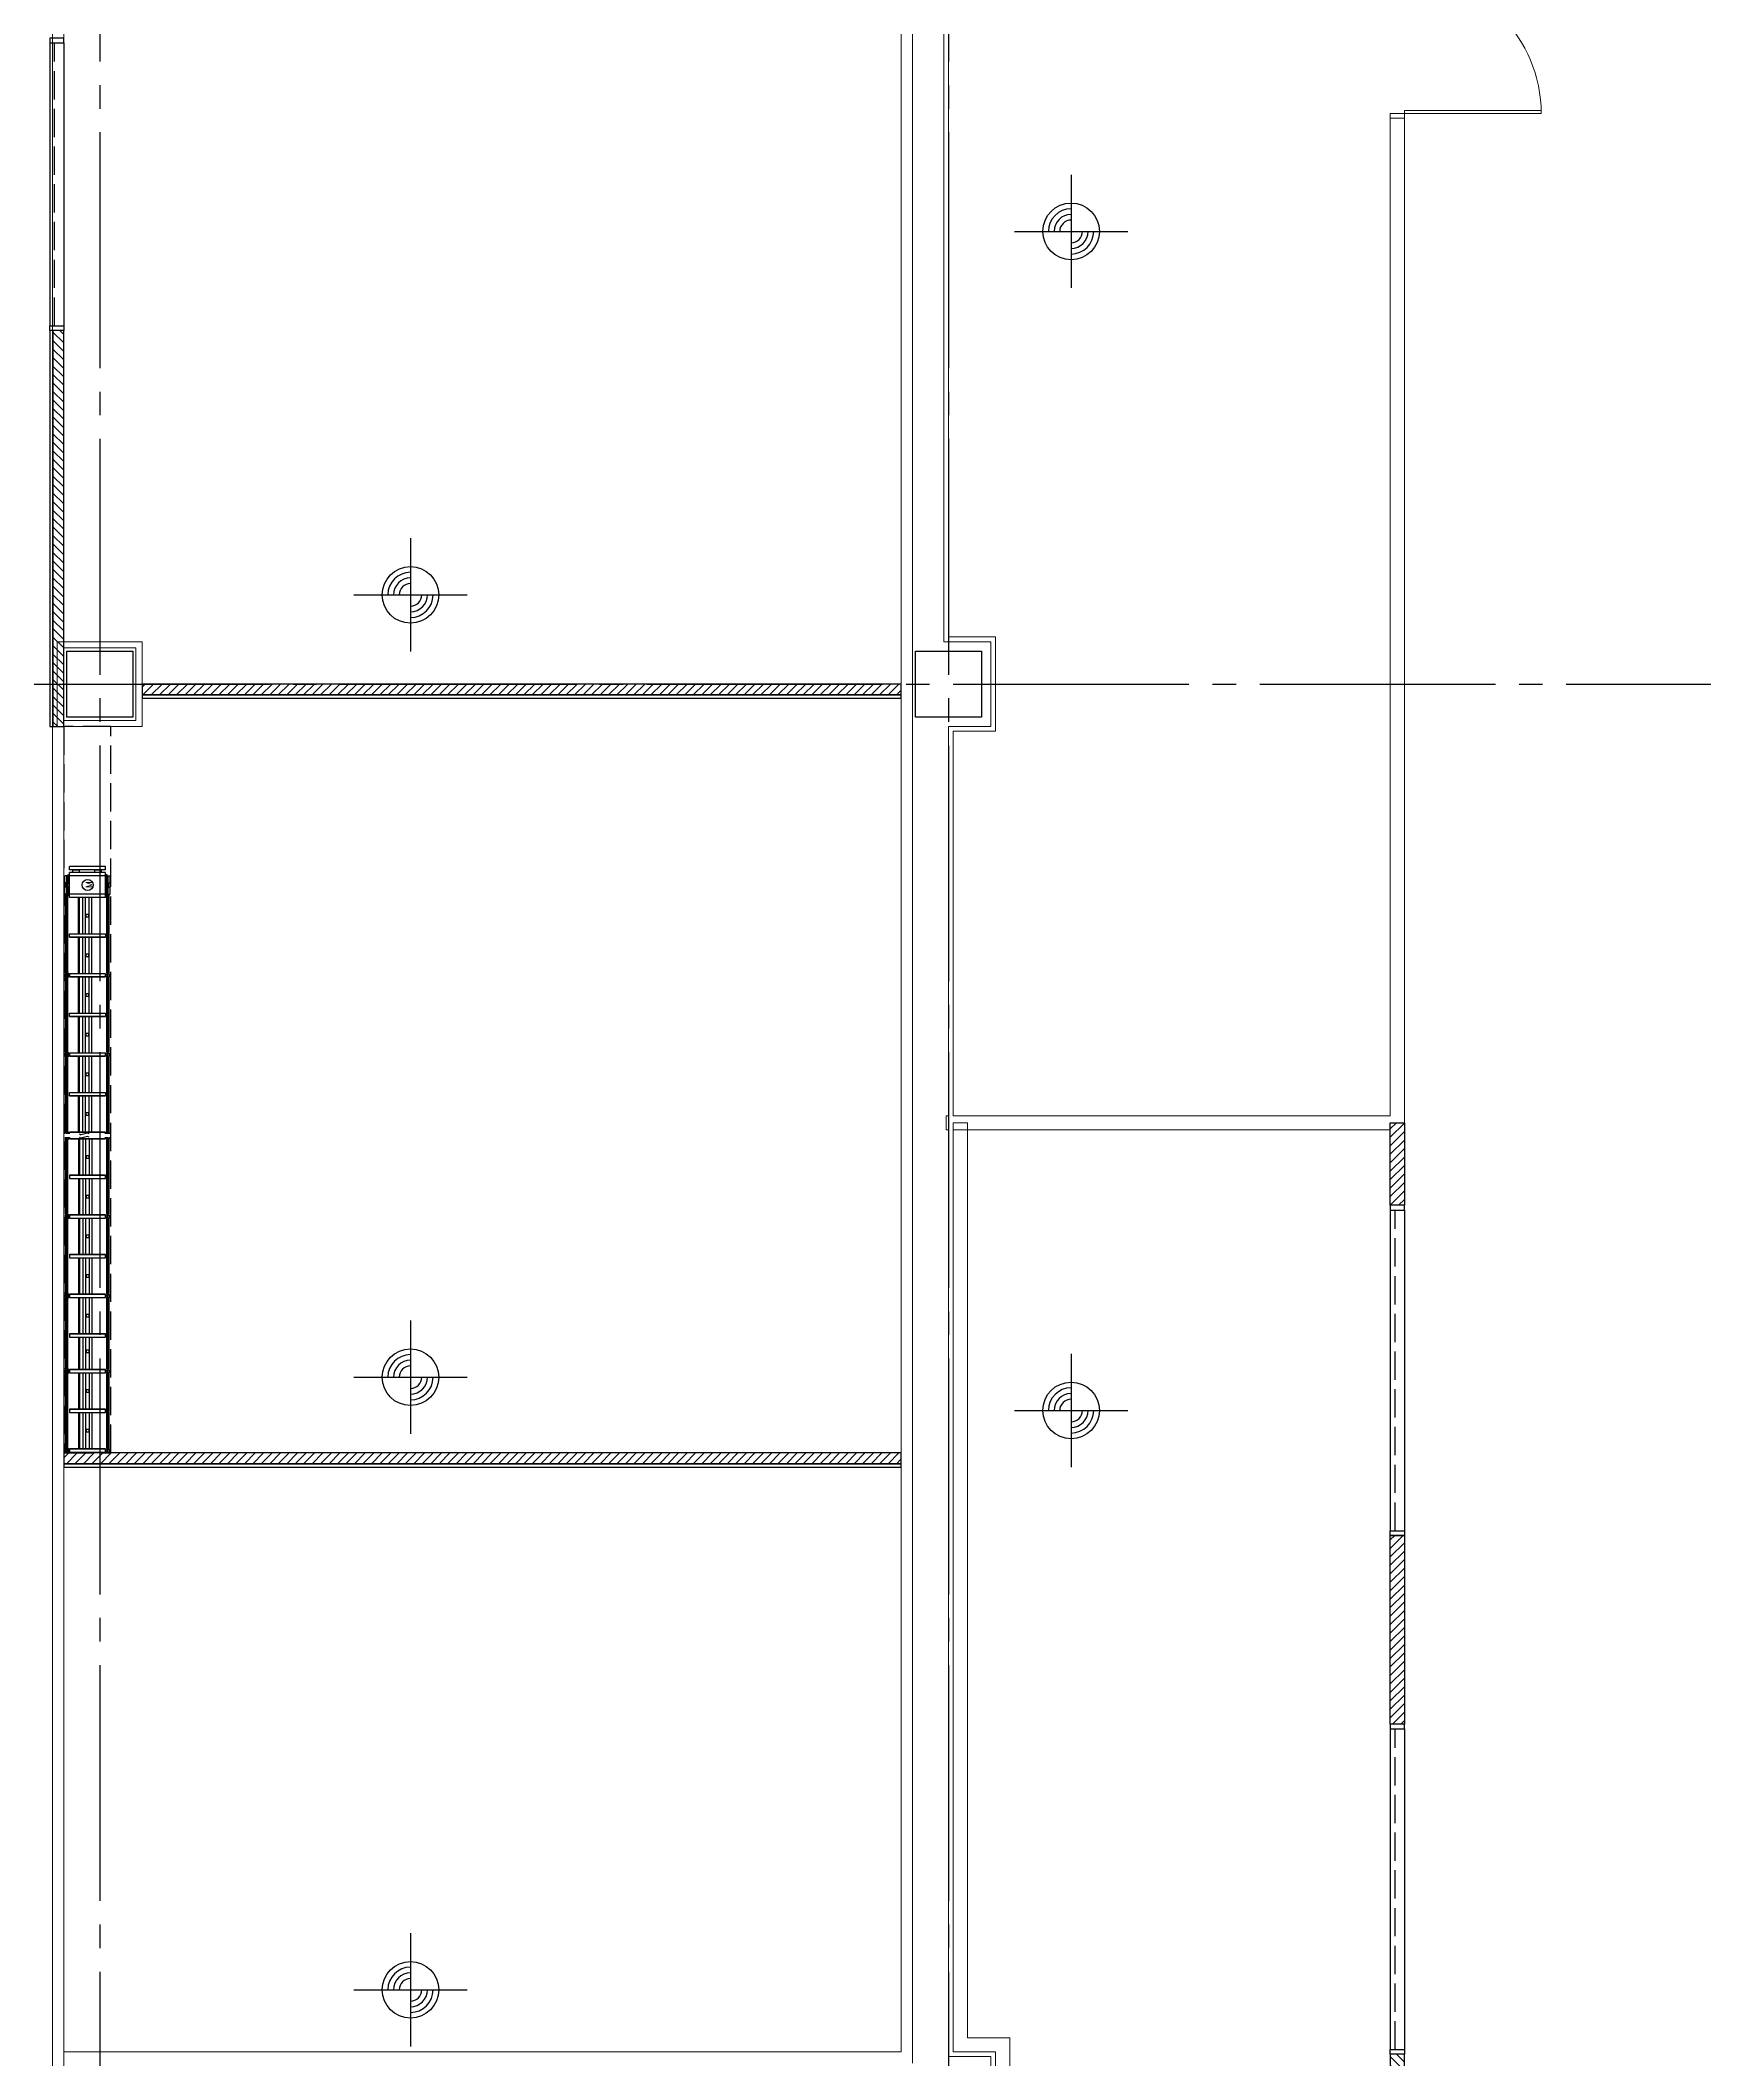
# Model space of a CAD drawing. Header units: millimetres. Extents: x -17313 to 27370, y -1010 to 13584.
# Drawn here: x -63 to 1702, y 3042 to 5182 of the extents above; entities that cross this region are included whole.
import ezdxf
from ezdxf.enums import TextEntityAlignment as Align

# ---------------------------------------------------------------- set-up
doc = ezdxf.new("R2010")
doc.units = ezdxf.units.MM
doc.header["$LTSCALE"] = 100
for name, pattern in [('X-S-FAB-L10$0$COL-CEN-LIN', [3.25, 2.5, -0.25, 0.25, -0.25]), ('X-S-FAB-L10$0$HIDDEN', [0.4, 0.3, -0.1]), ('X-S-FAB-L10$0$JJP_虛線(退縮線、投影線、地下室範圍、非屬本工程、圖面分區)', [0.45, 0.3, -0.15])]:
    doc.linetypes.add(name, pattern=pattern)
for name, color, linetype in [('0-XREF', 7, 'Continuous'), ('X-S-FAB-L10$0$0-DIM-INT', 8, 'Continuous'), ('X-S-FAB-L10$0$0-DIM-TXT', 8, 'Continuous'), ('X-S-FAB-L10$0$A-WALL-EX', 8, 'Continuous'), ('X-S-FAB-L10$0$A-WALL-IN', 8, 'Continuous'), ('X-S-FAB-L10$0$A-WALL-IN.200K', 8, 'Continuous'), ('X-S-FAB-L10$0$BLOCK', 8, 'Continuous'), ('X-S-FAB-L10$0$CCL', 8, 'X-S-FAB-L10$0$COL-CEN-LIN'), ('X-S-FAB-L10$0$COL-S', 8, 'Continuous'), ('X-S-FAB-L10$0$Door', 8, 'Continuous'), ('X-S-FAB-L10$0$WALL_188K_EX', 8, 'Continuous'), ('X-S-FAB-L10$0$WALL_188K_IN', 8, 'Continuous'), ('X-S-FAB-L10$0$WIN', 8, 'Continuous'), ('X-S-FAB-L10$0$WIN-S', 4, 'Continuous')]:
    doc.layers.add(name, color=color, linetype=linetype)
doc.styles.add('X-S-FAB-L10$0$CHINA', font='simplex.shx', dxfattribs={"width": 0.75, "bigfont": 'chineset.shx'})
doc.styles.add('X-S-FAB-L10$0$Standard', font='', dxfattribs={"width": 0.8})
doc.styles.add('X-S-FAB-L10$0$TG_NOTE_TEXT', font='simplex.shx', dxfattribs={"width": 0.75, "bigfont": 'chineset.shx'})
doc.styles.get('X-S-FAB-L10$0$Standard').set_extended_font_data('Microsoft JhengHei')

# ---------------------------------------------------------------- blocks, each defined once
blk = doc.blocks.new('X-S-FAB-L10$0$FAB2-L05')
at = {"layer": 'X-S-FAB-L10$0$CCL'}
for p, q in [((-26160, 11005), (-26160, 0)), ((-25260, 11005), (-25260, 0)), ((-26880, 5220), (1210, 5220))]:
    blk.add_line(p, q, dxfattribs=at)
at = {"layer": 'X-S-FAB-L10$0$COL-S'}
for points in [[(-26195, 5255), (-26125, 5255), (-26125, 5185), (-26195, 5185)], [(-25295, 5255), (-25225, 5255), (-25225, 5185), (-25295, 5185)]]:
    blk.add_lwpolyline(points, close=True, dxfattribs=at)
blk = doc.blocks.new('X-S-FAB-L10')
at = {"layer": 'X-S-FAB-L10$0$WALL_188K_EX'}
h = blk.add_hatch(dxfattribs=at)
h.set_pattern_fill('LINE', color=256, scale=2, angle=-45)
h.set_pattern_definition([(315, (-53, 4553.3835), (4.49013, 4.49013), [])])
h.paths.add_polyline_path([(-49.5, 4874.972), (-49.5, 4455), (-38, 4455), (-38, 4874.972)])
h = blk.add_hatch(dxfattribs=at)
h.set_pattern_fill('LINE', color=256, scale=2, angle=45)
h.set_pattern_definition([(45, (751.5665, 4485), (-4.49013, 4.49013), [])])
h.paths.add_polyline_path([(45, 4488.5), (849.95, 4488.5), (849.95, 4500), (45, 4500)])
h = blk.add_hatch(dxfattribs=at)
h.set_pattern_fill('LINE', color=256, scale=2, angle=45)
h.set_pattern_definition([(45, (751.5665, 3670), (-4.49013, 4.49013), [])])
h.paths.add_polyline_path([(-38, 3673.5), (849.95, 3673.5), (849.95, 3685), (-38, 3685)])
at = {"layer": 'X-S-FAB-L10$0$WALL_188K_IN'}
h = blk.add_hatch(dxfattribs=at)
h.set_pattern_fill('LINE', color=256, scale=2, angle=45)
h.set_pattern_definition([(45, (-10.8836, 0), (-4.490128, 4.490128), [])])
h.paths.add_polyline_path([(1383.5, 4035), (1383.5, 3947.5), (1368.5, 3947.5), (1368.5, 4035)])
h = blk.add_hatch(dxfattribs=at)
h.set_pattern_fill('LINE', color=256, scale=2, angle=45)
h.set_pattern_definition([(45, (101.6165, 0), (-4.490128, 4.490128), [])])
h.paths.add_polyline_path([(1383.5, 3597.5), (1383.5, 3397.5), (1368.5, 3397.5), (1368.5, 3597.5)])
h = blk.add_hatch(dxfattribs=at)
h.set_pattern_fill('LINE', color=256, scale=2, angle=135)
h.set_pattern_definition([(135, (1383.5, 2949.1165), (-4.49013, -4.49013), [])])
h.paths.add_polyline_path([(1383.5, 3000), (1383.5, 3047.5), (1368.5, 3047.5), (1368.5, 3000)])
for p, q in [((-32.015, 4302.999), (-32.015, 4306.549)), ((6.015, 4306.549), (-32.015, 4306.549)), ((6.015, 4302.999), (-32.015, 4302.999)), ((6.015, 4302.999), (6.015, 4306.549)), ((-37.061, 4289.459), (-37.061, 4296.747)), ((-33.93, 4296.747), (-37.061, 4296.747)), ((-33.93, 4289.459), (-37.061, 4289.459)), ((-37.061, 4277.312), (-37.061, 4284.6)), ((-33.93, 4284.6), (-37.061, 4284.6)), ((-36.173, 4284.6), (-36.173, 4289.459)), ((-34.958, 4023.157), (-34.958, 4296.747)), ((-33.93, 4288.431), (-33.93, 4297.775)), ((-33.93, 4297.775), (-32.856, 4297.775)), ((-33.93, 4288.431), (-32.856, 4288.431)), ((-33.93, 4285.628), (-32.856, 4285.628)), ((-33.93, 4276.284), (-33.93, 4285.628)), ((-33.744, 4285.628), (-33.744, 4288.431)), ((-32.856, 4288.431), (-32.856, 4297.775)), ((-32.015, 4294.271), (-32.856, 4294.271)), ((-32.015, 4291.935), (-32.856, 4291.935)), ((-32.856, 4276.284), (-32.856, 4285.628)), ((-32.015, 4282.124), (-32.856, 4282.124)), ((-32.015, 4296.841), (-32.015, 4300.392)), ((6.015, 4300.392), (-32.015, 4300.392)), ((-32.015, 4277.219), (-32.015, 4296.841)), ((6.015, 4296.841), (-32.015, 4296.841)), ((6.015, 4277.219), (6.015, 4300.392)), ((6.856, 4294.271), (6.015, 4294.271)), ((6.856, 4291.935), (6.015, 4291.935)), ((6.856, 4282.124), (6.015, 4282.124)), ((7.93, 4297.775), (6.856, 4297.775)), ((6.856, 4288.431), (6.856, 4297.775)), ((7.93, 4288.431), (6.856, 4288.431)), ((6.856, 4276.284), (6.856, 4285.628)), ((7.93, 4285.628), (6.856, 4285.628)), ((7.744, 4285.628), (7.744, 4288.431)), ((7.93, 4288.431), (7.93, 4297.775)), ((7.93, 4296.747), (11.061, 4296.747)), ((7.93, 4289.459), (11.061, 4289.459)), ((7.93, 4276.284), (7.93, 4285.628)), ((7.93, 4284.6), (11.061, 4284.6)), ((8.958, 4023.157), (8.958, 4296.747)), ((10.173, 4284.6), (10.173, 4289.459)), ((11.061, 4289.459), (11.061, 4296.747)), ((11.061, 4277.312), (11.061, 4284.6)), ((-33.93, 4277.312), (-37.061, 4277.312)), ((-36.173, 4193.777), (-36.173, 4277.312)), ((-33.93, 4276.284), (-32.856, 4276.284)), ((-33.744, 4193.777), (-33.744, 4276.284)), ((-32.015, 4279.788), (-32.856, 4279.788)), ((-32.015, 4273.668), (-32.015, 4277.219)), ((6.015, 4277.219), (-32.015, 4277.219)), ((6.015, 4273.668), (-32.015, 4273.668)), ((-22.391, 4235.171), (-22.391, 4273.668)), ((-21.456, 4235.171), (-21.456, 4273.668)), ((-17.765, 4235.171), (-17.765, 4273.668)), ((-14.962, 4235.171), (-14.962, 4273.668)), ((-11.038, 4235.171), (-11.038, 4273.668)), ((-8.235, 4235.171), (-8.235, 4273.668)), ((6.856, 4279.788), (6.015, 4279.788)), ((6.015, 4273.668), (6.015, 4277.219)), ((7.93, 4276.284), (6.856, 4276.284)), ((7.744, 4193.777), (7.744, 4276.284)), ((7.93, 4277.312), (11.061, 4277.312)), ((10.173, 4193.777), (10.173, 4277.312)), ((-14.402, 4253.018), (-14.402, 4255.821)), ((-11.598, 4255.821), (-14.402, 4255.821)), ((-11.598, 4253.018), (-14.402, 4253.018)), ((-11.598, 4253.018), (-11.598, 4255.821)), ((-32.015, 4231.62), (-32.015, 4235.171)), ((-32.015, 4235.171), (6.015, 4235.171)), ((-32.015, 4231.62), (6.015, 4231.62)), ((6.015, 4231.62), (-32.015, 4231.62)), ((-22.391, 4193.123), (-22.391, 4231.62)), ((-21.456, 4193.123), (-21.456, 4231.62)), ((-17.765, 4193.123), (-17.765, 4231.62)), ((-14.962, 4193.123), (-14.962, 4231.62)), ((-11.038, 4193.123), (-11.038, 4231.62)), ((-8.235, 4193.123), (-8.235, 4231.62)), ((6.015, 4235.171), (6.015, 4231.62)), ((-11.598, 4213.773), (-14.402, 4213.773)), ((-14.402, 4210.97), (-14.402, 4213.773)), ((-11.598, 4210.97), (-14.402, 4210.97)), ((-11.598, 4210.97), (-11.598, 4213.773)), ((-34.211, 4193.03), (-36.5, 4193.03)), ((-36.5, 4193.03), (-36.5, 4189.666)), ((-34.211, 4189.666), (-36.5, 4189.666)), ((-36.173, 4109.682), (-36.173, 4188.918)), ((-34.211, 4188.918), (-34.211, 4193.777)), ((-33.417, 4193.777), (-34.211, 4193.777)), ((-33.417, 4188.918), (-34.211, 4188.918)), ((-33.744, 4109.682), (-33.744, 4188.918)), ((-33.417, 4193.777), (-33.417, 4188.918)), ((-32.015, 4192.235), (-33.417, 4192.235)), ((-32.015, 4190.46), (-33.417, 4190.46)), ((-32.015, 4193.123), (6.015, 4193.123)), ((-32.015, 4193.123), (-32.015, 4189.572)), ((-32.015, 4189.572), (6.015, 4189.572)), ((6.015, 4189.572), (-32.015, 4189.572)), ((-22.391, 4151.075), (-22.391, 4189.572)), ((-21.456, 4151.075), (-21.456, 4189.572)), ((-17.765, 4151.075), (-17.765, 4189.572)), ((-14.962, 4151.075), (-14.962, 4189.572)), ((-11.038, 4151.075), (-11.038, 4189.572)), ((-8.235, 4151.075), (-8.235, 4189.572)), ((6.015, 4189.572), (6.015, 4193.123)), ((6.015, 4192.235), (7.417, 4192.235)), ((6.015, 4190.46), (7.417, 4190.46)), ((7.417, 4193.777), (8.211, 4193.777)), ((7.417, 4193.777), (7.417, 4188.918)), ((7.417, 4188.918), (8.211, 4188.918)), ((7.744, 4109.682), (7.744, 4188.918)), ((8.211, 4188.918), (8.211, 4193.777)), ((8.211, 4193.03), (10.5, 4193.03)), ((8.211, 4189.666), (10.5, 4189.666)), ((10.173, 4109.682), (10.173, 4188.918)), ((10.5, 4193.03), (10.5, 4189.666)), ((-11.598, 4171.726), (-14.402, 4171.726)), ((-14.402, 4168.922), (-14.402, 4171.726)), ((-11.598, 4168.922), (-14.402, 4168.922)), ((-11.598, 4168.922), (-11.598, 4171.726)), ((-32.015, 4151.075), (6.015, 4151.075)), ((-32.015, 4147.525), (-32.015, 4151.075)), ((-32.015, 4147.525), (6.015, 4147.525)), ((6.015, 4147.525), (-32.015, 4147.525)), ((-22.391, 4109.028), (-22.391, 4147.525)), ((-21.456, 4109.028), (-21.456, 4147.525)), ((-17.765, 4109.028), (-17.765, 4147.525)), ((-14.962, 4109.028), (-14.962, 4147.525)), ((-11.038, 4109.028), (-11.038, 4147.525)), ((-8.235, 4109.028), (-8.235, 4147.525)), ((6.015, 4151.075), (6.015, 4147.525)), ((-11.598, 4129.678), (-14.402, 4129.678)), ((-14.402, 4126.875), (-14.402, 4129.678)), ((-11.598, 4126.875), (-14.402, 4126.875)), ((-11.598, 4126.875), (-11.598, 4129.678)), ((-34.211, 4108.934), (-36.5, 4108.934)), ((-36.5, 4108.934), (-36.5, 4105.57)), ((-34.211, 4105.57), (-36.5, 4105.57)), ((-36.173, 4024.839), (-36.173, 4104.823)), ((-34.211, 4104.823), (-34.211, 4109.682)), ((-33.417, 4109.682), (-34.211, 4109.682)), ((-33.417, 4104.823), (-34.211, 4104.823)), ((-33.744, 4025.586), (-33.744, 4104.823)), ((-33.417, 4109.682), (-33.417, 4104.823)), ((-32.015, 4108.14), (-33.417, 4108.14)), ((-32.015, 4106.365), (-33.417, 4106.365)), ((-32.015, 4109.028), (6.015, 4109.028)), ((-32.015, 4109.028), (-32.015, 4105.477)), ((-32.015, 4105.477), (6.015, 4105.477)), ((6.015, 4105.477), (-32.015, 4105.477)), ((-22.391, 4066.98), (-22.391, 4105.477)), ((-21.456, 4066.98), (-21.456, 4105.477)), ((-17.765, 4066.98), (-17.765, 4105.477)), ((-14.962, 4066.98), (-14.962, 4105.477)), ((-11.038, 4066.98), (-11.038, 4105.477)), ((-8.235, 4066.98), (-8.235, 4105.477)), ((6.015, 4105.477), (6.015, 4109.028)), ((6.015, 4108.14), (7.417, 4108.14)), ((6.015, 4106.365), (7.417, 4106.365)), ((7.417, 4109.682), (8.211, 4109.682)), ((7.417, 4109.682), (7.417, 4104.823)), ((7.417, 4104.823), (8.211, 4104.823)), ((7.744, 4025.586), (7.744, 4104.823)), ((8.211, 4104.823), (8.211, 4109.682)), ((8.211, 4108.934), (10.5, 4108.934)), ((8.211, 4105.57), (10.5, 4105.57)), ((10.173, 4024.839), (10.173, 4104.823)), ((10.5, 4108.934), (10.5, 4105.57)), ((-11.598, 4087.63), (-14.402, 4087.63)), ((-14.402, 4084.827), (-14.402, 4087.63)), ((-11.598, 4084.827), (-14.402, 4084.827)), ((-11.598, 4084.827), (-11.598, 4087.63)), ((-32.015, 4066.98), (6.015, 4066.98)), ((-32.015, 4063.429), (-32.015, 4066.98)), ((-32.015, 4063.429), (6.015, 4063.429)), ((6.015, 4063.429), (-32.015, 4063.429)), ((-22.391, 4024.932), (-22.391, 4063.429)), ((-21.456, 4024.932), (-21.456, 4063.429)), ((-17.765, 4024.932), (-17.765, 4063.429)), ((-14.962, 4024.932), (-14.962, 4063.429)), ((-11.038, 4024.932), (-11.038, 4063.429)), ((-8.235, 4024.932), (-8.235, 4063.429)), ((6.015, 4066.98), (6.015, 4063.429)), ((-36.5, 4023.157), (-36.5, 4024.839)), ((-34.211, 4024.839), (-36.5, 4024.839)), ((-33.417, 4025.586), (-34.211, 4025.586)), ((-34.211, 4025.586), (-34.211, 4023.157)), ((-33.417, 4023.157), (-33.417, 4025.586)), ((-32.015, 4023.157), (-32.015, 4024.932)), ((6.015, 4024.932), (-32.015, 4024.932)), ((-32.015, 4024.932), (6.015, 4024.932)), ((-32.015, 4023.157), (-32.015, 4024.932)), ((-11.598, 4045.582), (-14.402, 4045.582)), ((-14.402, 4042.779), (-14.402, 4045.582)), ((-11.598, 4042.779), (-14.402, 4042.779)), ((-11.598, 4042.779), (-11.598, 4045.582)), ((6.015, 4023.157), (6.015, 4024.932)), ((6.015, 4024.932), (6.015, 4023.157)), ((7.417, 4023.157), (7.417, 4025.586)), ((7.417, 4025.586), (8.211, 4025.586)), ((8.211, 4025.586), (8.211, 4023.157)), ((8.211, 4024.839), (10.5, 4024.839)), ((10.5, 4023.157), (10.5, 4024.839)), ((-36.5, 4019.606), (-36.5, 4017.924)), ((-34.211, 4017.924), (-36.5, 4017.924)), ((-36.173, 3937.94), (-36.173, 4017.924)), ((-34.958, 3685.747), (-34.958, 4019.606)), ((-34.211, 4017.177), (-34.211, 4019.606)), ((-33.417, 4017.177), (-34.211, 4017.177)), ((-33.744, 3937.94), (-33.744, 4017.177)), ((-32.015, 4024.045), (-33.417, 4024.045)), ((-33.417, 4019.606), (-33.417, 4017.177)), ((-32.015, 4018.719), (-33.417, 4018.719)), ((-32.015, 4019.606), (-32.015, 4017.831)), ((-32.015, 4019.606), (-32.015, 4017.831)), ((-32.015, 4017.831), (6.015, 4017.831)), ((6.015, 4017.831), (-32.015, 4017.831)), ((-22.391, 4017.831), (-22.391, 3979.334)), ((-21.456, 4017.831), (-21.456, 3979.334)), ((-21.397, 4023.157), (-19.859, 4022.269)), ((-21.397, 4019.606), (-19.859, 4018.719)), ((-12.758, 4024.045), (-19.859, 4022.269)), ((-12.758, 4020.494), (-19.859, 4018.719)), ((-17.765, 4017.831), (-17.765, 3979.334)), ((-14.962, 4017.831), (-14.962, 3979.334)), ((-11.22, 4023.157), (-12.758, 4024.045)), ((-11.22, 4019.606), (-12.758, 4020.494)), ((-11.038, 4017.831), (-11.038, 3979.334)), ((-8.235, 4017.831), (-8.235, 3979.334)), ((6.015, 4024.045), (7.417, 4024.045)), ((6.015, 4017.831), (6.015, 4019.606)), ((6.015, 4019.606), (6.015, 4017.831)), ((6.015, 4018.719), (7.417, 4018.719)), ((7.417, 4019.606), (7.417, 4017.177)), ((7.417, 4017.177), (8.211, 4017.177)), ((7.744, 3937.94), (7.744, 4017.177)), ((8.211, 4017.177), (8.211, 4019.606)), ((8.211, 4017.924), (10.5, 4017.924)), ((8.958, 3685.747), (8.958, 4019.606)), ((10.173, 3937.94), (10.173, 4017.924)), ((10.5, 4019.606), (10.5, 4017.924)), ((-14.402, 3999.984), (-14.402, 3997.181)), ((-11.598, 3999.984), (-14.402, 3999.984)), ((-11.598, 3997.181), (-14.402, 3997.181)), ((-11.598, 3999.984), (-11.598, 3997.181)), ((6.015, 3979.334), (-32.015, 3979.334)), ((-32.015, 3979.334), (-32.015, 3975.783)), ((-32.015, 3979.334), (6.015, 3979.334)), ((-32.015, 3975.783), (6.015, 3975.783)), ((-22.391, 3975.783), (-22.391, 3937.286)), ((-21.456, 3975.783), (-21.456, 3937.286)), ((-17.765, 3975.783), (-17.765, 3937.286)), ((-14.962, 3975.783), (-14.962, 3937.286)), ((-11.038, 3975.783), (-11.038, 3937.286)), ((-8.235, 3975.783), (-8.235, 3937.286)), ((6.015, 3975.783), (6.015, 3979.334)), ((-14.402, 3957.936), (-14.402, 3955.133)), ((-11.598, 3957.936), (-14.402, 3957.936)), ((-11.598, 3955.133), (-14.402, 3955.133)), ((-11.598, 3957.936), (-11.598, 3955.133)), ((-36.5, 3937.193), (-36.5, 3933.829)), ((-34.211, 3937.193), (-36.5, 3937.193)), ((-34.211, 3933.829), (-36.5, 3933.829)), ((-36.173, 3853.845), (-36.173, 3933.081)), ((-33.417, 3937.94), (-34.211, 3937.94)), ((-34.211, 3933.081), (-34.211, 3937.94)), ((-33.417, 3933.081), (-34.211, 3933.081)), ((-33.744, 3853.845), (-33.744, 3933.081)), ((-33.417, 3937.94), (-33.417, 3933.081)), ((-32.015, 3936.398), (-33.417, 3936.398)), ((-32.015, 3934.623), (-33.417, 3934.623)), ((6.015, 3937.286), (-32.015, 3937.286)), ((-32.015, 3937.286), (6.015, 3937.286)), ((-32.015, 3937.286), (-32.015, 3933.735)), ((-32.015, 3933.735), (6.015, 3933.735)), ((-22.391, 3933.735), (-22.391, 3895.238)), ((-21.456, 3933.735), (-21.456, 3895.238)), ((-17.765, 3933.735), (-17.765, 3895.238)), ((-14.962, 3933.735), (-14.962, 3895.238)), ((-11.038, 3933.735), (-11.038, 3895.238)), ((-8.235, 3933.735), (-8.235, 3895.238)), ((6.015, 3933.735), (6.015, 3937.286)), ((6.015, 3936.398), (7.417, 3936.398)), ((6.015, 3934.623), (7.417, 3934.623)), ((7.417, 3937.94), (7.417, 3933.081)), ((7.417, 3937.94), (8.211, 3937.94)), ((7.417, 3933.081), (8.211, 3933.081)), ((7.744, 3853.845), (7.744, 3933.081)), ((8.211, 3933.081), (8.211, 3937.94)), ((8.211, 3937.193), (10.5, 3937.193)), ((8.211, 3933.829), (10.5, 3933.829)), ((10.173, 3853.845), (10.173, 3933.081)), ((10.5, 3937.193), (10.5, 3933.829)), ((-14.402, 3915.889), (-14.402, 3913.085)), ((-11.598, 3915.889), (-14.402, 3915.889)), ((-11.598, 3913.085), (-14.402, 3913.085)), ((-11.598, 3915.889), (-11.598, 3913.085)), ((6.015, 3895.238), (-32.015, 3895.238)), ((-32.015, 3895.238), (-32.015, 3891.688)), ((-32.015, 3895.238), (6.015, 3895.238)), ((-32.015, 3891.688), (6.015, 3891.688)), ((-22.391, 3891.688), (-22.391, 3853.191)), ((-21.456, 3891.688), (-21.456, 3853.191)), ((-17.765, 3891.688), (-17.765, 3853.191)), ((-14.962, 3891.688), (-14.962, 3853.191)), ((-11.038, 3891.688), (-11.038, 3853.191)), ((-8.235, 3891.688), (-8.235, 3853.191)), ((6.015, 3891.688), (6.015, 3895.238)), ((-33.417, 3853.845), (-34.211, 3853.845)), ((-34.211, 3848.986), (-34.211, 3853.845)), ((-33.417, 3853.845), (-33.417, 3848.986)), ((-14.402, 3873.841), (-14.402, 3871.038)), ((-11.598, 3873.841), (-14.402, 3873.841)), ((-11.598, 3871.038), (-14.402, 3871.038)), ((-11.598, 3873.841), (-11.598, 3871.038)), ((7.417, 3853.845), (7.417, 3848.986)), ((7.417, 3853.845), (8.211, 3853.845)), ((8.211, 3848.986), (8.211, 3853.845)), ((-36.5, 3853.097), (-36.5, 3849.733)), ((-34.211, 3853.097), (-36.5, 3853.097)), ((-34.211, 3849.733), (-36.5, 3849.733)), ((-36.173, 3773.954), (-36.173, 3848.986)), ((-33.417, 3848.986), (-34.211, 3848.986)), ((-33.744, 3773.954), (-33.744, 3848.986)), ((-32.015, 3852.303), (-33.417, 3852.303)), ((-32.015, 3850.528), (-33.417, 3850.528)), ((6.015, 3853.191), (-32.015, 3853.191)), ((-32.015, 3853.191), (6.015, 3853.191)), ((-32.015, 3853.191), (-32.015, 3849.64)), ((-32.015, 3849.64), (6.015, 3849.64)), ((-22.391, 3849.64), (-22.391, 3811.143)), ((-21.456, 3849.64), (-21.456, 3811.143)), ((-17.765, 3849.64), (-17.765, 3811.143)), ((-14.962, 3849.64), (-14.962, 3811.143)), ((-11.038, 3849.64), (-11.038, 3811.143)), ((-8.235, 3849.64), (-8.235, 3811.143)), ((6.015, 3849.64), (6.015, 3853.191)), ((6.015, 3852.303), (7.417, 3852.303)), ((6.015, 3850.528), (7.417, 3850.528)), ((7.417, 3848.986), (8.211, 3848.986)), ((7.744, 3773.954), (7.744, 3848.986)), ((8.211, 3853.097), (10.5, 3853.097)), ((8.211, 3849.733), (10.5, 3849.733)), ((10.173, 3773.954), (10.173, 3848.986)), ((10.5, 3853.097), (10.5, 3849.733)), ((6.015, 3811.143), (-32.015, 3811.143)), ((-32.015, 3811.143), (6.015, 3811.143)), ((-32.015, 3811.143), (-32.015, 3807.592)), ((-14.402, 3831.793), (-14.402, 3828.99)), ((-11.598, 3831.793), (-14.402, 3831.793)), ((-11.598, 3828.99), (-14.402, 3828.99)), ((-11.598, 3831.793), (-11.598, 3828.99)), ((6.015, 3807.592), (6.015, 3811.143)), ((-32.015, 3807.592), (6.015, 3807.592)), ((-22.391, 3807.592), (-22.391, 3773.3)), ((-21.456, 3807.592), (-21.456, 3773.3)), ((-17.765, 3807.592), (-17.765, 3773.3)), ((-14.962, 3807.592), (-14.962, 3773.3)), ((-11.598, 3793.95), (-14.402, 3793.95)), ((-14.402, 3793.95), (-14.402, 3791.147)), ((-11.598, 3791.147), (-14.402, 3791.147)), ((-11.598, 3793.95), (-11.598, 3791.147)), ((-11.038, 3807.592), (-11.038, 3773.3)), ((-8.235, 3807.592), (-8.235, 3773.3)), ((-34.211, 3773.207), (-36.5, 3773.207)), ((-36.5, 3773.207), (-36.5, 3769.843)), ((-34.211, 3769.843), (-36.5, 3769.843)), ((-36.173, 3689.111), (-36.173, 3769.095)), ((-34.211, 3769.095), (-34.211, 3773.954)), ((-33.417, 3773.954), (-34.211, 3773.954)), ((-33.417, 3769.095), (-34.211, 3769.095)), ((-33.744, 3689.859), (-33.744, 3769.095)), ((-33.417, 3773.954), (-33.417, 3769.095)), ((-32.015, 3772.412), (-33.417, 3772.412)), ((-32.015, 3770.637), (-33.417, 3770.637)), ((-32.015, 3773.3), (6.015, 3773.3)), ((6.015, 3773.3), (-32.015, 3773.3)), ((-32.015, 3773.3), (-32.015, 3769.749)), ((-32.015, 3769.749), (6.015, 3769.749)), ((-22.391, 3769.749), (-22.391, 3731.252)), ((-21.456, 3769.749), (-21.456, 3731.252)), ((-17.765, 3769.749), (-17.765, 3731.252)), ((-14.962, 3769.749), (-14.962, 3731.252)), ((-11.038, 3769.749), (-11.038, 3731.252)), ((-8.235, 3769.749), (-8.235, 3731.252)), ((6.015, 3769.749), (6.015, 3773.3)), ((6.015, 3772.412), (7.417, 3772.412)), ((6.015, 3770.637), (7.417, 3770.637)), ((7.417, 3773.954), (8.211, 3773.954)), ((7.417, 3773.954), (7.417, 3769.095)), ((7.417, 3769.095), (8.211, 3769.095)), ((7.744, 3689.859), (7.744, 3769.095)), ((8.211, 3769.095), (8.211, 3773.954)), ((8.211, 3773.207), (10.5, 3773.207)), ((8.211, 3769.843), (10.5, 3769.843)), ((10.173, 3689.111), (10.173, 3769.095)), ((10.5, 3773.207), (10.5, 3769.843)), ((-11.598, 3751.902), (-14.402, 3751.902)), ((-14.402, 3751.902), (-14.402, 3749.099)), ((-11.598, 3749.099), (-14.402, 3749.099)), ((-11.598, 3751.902), (-11.598, 3749.099)), ((-32.015, 3731.252), (-32.015, 3727.702)), ((-32.015, 3731.252), (6.015, 3731.252)), ((6.015, 3731.252), (-32.015, 3731.252)), ((-32.015, 3727.702), (6.015, 3727.702)), ((-32.015, 3727.702), (6.015, 3727.702)), ((-22.391, 3727.702), (-22.391, 3689.205)), ((-21.456, 3727.702), (-21.456, 3689.205)), ((-17.765, 3727.702), (-17.765, 3689.205)), ((-14.962, 3727.702), (-14.962, 3689.205)), ((-11.038, 3727.702), (-11.038, 3689.205)), ((-8.235, 3727.702), (-8.235, 3689.205)), ((6.015, 3727.702), (6.015, 3731.252)), ((-14.402, 3709.855), (-14.402, 3707.052)), ((-11.598, 3709.855), (-14.402, 3709.855)), ((-11.598, 3707.052), (-14.402, 3707.052)), ((-11.598, 3709.855), (-11.598, 3707.052)), ((-36.5, 3689.111), (-36.5, 3685.747)), ((-34.211, 3689.111), (-36.5, 3689.111)), ((-34.211, 3685.747), (-36.5, 3685.747)), ((-33.417, 3689.859), (-34.211, 3689.859)), ((-34.211, 3685), (-34.211, 3689.859)), ((-33.417, 3685), (-34.211, 3685)), ((-33.417, 3689.859), (-33.417, 3685)), ((-32.015, 3688.317), (-33.417, 3688.317)), ((-32.015, 3686.542), (-33.417, 3686.542)), ((6.015, 3689.205), (-32.015, 3689.205)), ((-32.015, 3689.205), (-32.015, 3685.654)), ((-32.015, 3689.205), (6.015, 3689.205)), ((-32.015, 3685.654), (6.015, 3685.654)), ((6.015, 3685.654), (6.015, 3689.205)), ((6.015, 3688.317), (7.417, 3688.317)), ((6.015, 3686.542), (7.417, 3686.542)), ((7.417, 3689.859), (7.417, 3685)), ((7.417, 3689.859), (8.211, 3689.859)), ((7.417, 3685), (8.211, 3685)), ((8.211, 3685), (8.211, 3689.859)), ((8.211, 3689.111), (10.5, 3689.111)), ((8.211, 3685.747), (10.5, 3685.747)), ((10.5, 3689.111), (10.5, 3685.747))]:
    blk.add_line(p, q)
for points in [[(-28.367, 4300.392), (-28.367, 4302.999), (-21.604, 4302.999), (-21.604, 4300.392)], [(-5.03, 4300.392), (-5.03, 4302.999), (1.733, 4302.999), (1.733, 4300.392)]]:
    blk.add_lwpolyline(points, close=True)
blk.add_circle((-12.807, 4287.137), 5.881)
at = {"layer": 'X-S-FAB-L10$0$0-DIM-INT'}
for p, q in [((1030, 5040), (1030, 4920)), ((970, 4980), (1090, 4980)), ((329.549, 4654.623), (329.549, 4534.623)), ((269.549, 4594.623), (389.549, 4594.623)), ((329.549, 3825.236), (329.549, 3705.236)), ((1030, 3790), (1030, 3670)), ((269.549, 3765.236), (389.549, 3765.236)), ((970, 3730), (1090, 3730)), ((329.549, 3175.79), (329.549, 3055.79)), ((269.549, 3115.79), (389.549, 3115.79))]:
    blk.add_line(p, q, dxfattribs=at)
for centre in [(1030, 4980), (329.549, 4594.623), (329.549, 3765.236), (1030, 3730), (329.549, 3115.79)]:
    blk.add_circle(centre, 30, dxfattribs=at)
for centre, radius, start, end in [((1030, 4980), 24, 90, 180), ((1030, 4980), 18, 90, 180), ((1030, 4980), 12, 90, 180), ((1030, 4980), 24, 270, 0), ((1030, 4980), 18, 270, 0), ((1030, 4980), 12, 270, 0), ((329.549, 4594.623), 24, 90, 180), ((329.549, 4594.623), 18, 90, 180), ((329.549, 4594.623), 12, 90, 180), ((329.549, 4594.623), 24, 270, 0), ((329.549, 4594.623), 18, 270, 0), ((329.549, 4594.623), 12, 270, 0), ((329.549, 3765.236), 24, 90, 180), ((329.549, 3765.236), 18, 90, 180), ((329.549, 3765.236), 12, 90, 180), ((329.549, 3765.236), 24, 270, 0), ((329.549, 3765.236), 18, 270, 0), ((329.549, 3765.236), 12, 270, 0), ((1030, 3730), 24, 90, 180), ((1030, 3730), 18, 90, 180), ((1030, 3730), 12, 90, 180), ((1030, 3730), 24, 270, 0), ((1030, 3730), 18, 270, 0), ((1030, 3730), 12, 270, 0), ((329.549, 3115.79), 24, 90, 180), ((329.549, 3115.79), 18, 90, 180), ((329.549, 3115.79), 12, 90, 180), ((329.549, 3115.79), 24, 270, 0), ((329.549, 3115.79), 18, 270, 0), ((329.549, 3115.79), 12, 270, 0)]:
    blk.add_arc(centre, radius, start, end, dxfattribs=at)
at = {"layer": 'X-S-FAB-L10$0$A-WALL-EX', "linetype": 'X-S-FAB-L10$0$JJP_虛線(退縮線、投影線、地下室範圍、非屬本工程、圖面分區)', "lineweight": 0}
blk.add_line((-50, 8287.997), (-50, -252.997), dxfattribs=at)
at = {"layer": 'X-S-FAB-L10$0$A-WALL-EX', "linetype": 'X-S-FAB-L10$0$JJP_虛線(退縮線、投影線、地下室範圍、非屬本工程、圖面分區)', "lineweight": 0, "flags": 128}
for points in [[(-50.003, 8300), (-50.003, -265)], [(-38, -252.997), (-38, 8287.997)], [(-50, 5380), (-50, 3055)], [(-38, 3055), (-38, 5380)]]:
    blk.add_lwpolyline(points, dxfattribs=at)
at = {"layer": 'X-S-FAB-L10$0$A-WALL-EX', "lineweight": 0, "flags": 128}
for points in [[(861.95, 3050.05), (861.95, 5961.95)], [(849.95, 5949.95), (849.95, 3050.05)], [(-45, 4545), (-45, 4538.5)], [(45, 4545), (-45, 4545)], [(-45, 4538.5), (-45, 4461.5)], [(-38.5, 4538.5), (38.5, 4538.5)], [(-38.5, 4461.5), (-38.5, 4538.5)], [(38.5, 4538.5), (38.5, 4461.5)], [(45, 4545), (45, 4538.5)], [(45, 4455), (45, 4538.5)], [(-45, 4455), (-45, 4461.5)], [(-45, 4455), (38.5, 4455)], [(38.5, 4461.5), (-38.5, 4461.5)], [(45, 4455), (38.5, 4455)], [(-50, 3055), (-50, 1661)], [(849.95, 3050.05), (-38.05, 3050.05)], [(-38.05, 3050.05), (-38.05, 3038.05)], [(-38, 1661), (-38, 3055)], [(861.95, 3038.05), (861.95, 3050.05)]]:
    blk.add_lwpolyline(points, dxfattribs=at)
at = {"layer": 'X-S-FAB-L10$0$A-WALL-IN', "lineweight": 0}
for p, q in [((1383.5, 5100), (1368.5, 5100)), ((1368.5, 5100), (1368.5, 4042.5)), ((1383.5, 4035), (1383.5, 5100)), ((900, 4042.5), (897.5, 4042.5)), ((897.5, 4042.5), (897.5, 4027.5)), ((897.5, 4027.5), (900, 4027.5)), ((1368.5, 4042.5), (905, 4042.5)), ((905, 4027.5), (1368.5, 4027.5))]:
    blk.add_line(p, q, dxfattribs=at)
at = {"layer": 'X-S-FAB-L10$0$A-WALL-IN', "lineweight": 0, "flags": 128}
for points in [[(895, 5955), (895, 4545)], [(900, 4550), (900, 5492.5)], [(895, 4545), (900, 4545)], [(945, 4550), (900, 4550)], [(900, 4545), (945, 4545)], [(950, 4550), (945, 4550)], [(945, 4545), (945, 4455)], [(950, 4450), (950, 4550)], [(900, 4455), (900, 4450)], [(945, 4455), (900, 4455)], [(900, 4450), (900, 4042.5)], [(905, 4450), (945, 4450)], [(905, 4042.5), (905, 4450)], [(950, 4450), (945, 4450)], [(900, 4027.5), (900, 3045)], [(905, 3050), (905, 4027.5)], [(905, 3045), (900, 3045)], [(950, 3050), (905, 3050)], [(905, 3045), (945, 3045)], [(945, 3045), (945, 3007.5)], [(950, 3050), (950, 3045)], [(950, 3007.5), (950, 3045)]]:
    blk.add_lwpolyline(points, dxfattribs=at)
at = {"layer": 'X-S-FAB-L10$0$A-WALL-IN.200K', "lineweight": 0, "flags": 128}
for points in [[(905, 4035), (905, 3050)], [(905, 4035), (920, 4035)], [(920, 3065), (920, 4035)], [(965, 3065), (920, 3065)], [(965, 3065), (965, 3050)], [(905, 3050), (920, 3050)], [(920, 3050), (950, 3050)], [(950, 3050), (950, 3007.5)], [(965, 3007.5), (965, 3050)]]:
    blk.add_lwpolyline(points, dxfattribs=at)
at = {"layer": 'X-S-FAB-L10$0$COL-S'}
for p, q in [((-35, 4535), (35, 4535)), ((-35, 4465), (-35, 4535)), ((35, 4535), (35, 4465)), ((865, 4535), (935, 4535)), ((865, 4465), (865, 4535)), ((935, 4535), (935, 4465)), ((35, 4465), (-35, 4465)), ((935, 4465), (865, 4465))]:
    blk.add_line(p, q, dxfattribs=at)
at = {"layer": 'X-S-FAB-L10$0$Door', "lineweight": 0}
for p, q in [((1368.5, 5100), (1368.5, 5105)), ((1368.5, 5105), (1383.5, 5105)), ((1383.5, 5100), (1368.5, 5100)), ((1383.5, 5108), (1528.5, 5108)), ((1383.5, 5105), (1383.5, 5108)), ((1528.5, 5105), (1383.5, 5105)), ((1383.5, 5105), (1383.5, 5100)), ((1528.5, 5108), (1528.5, 5105))]:
    blk.add_line(p, q, dxfattribs=at)
at = {"layer": 'X-S-FAB-L10$0$Door', "linetype": 'X-S-FAB-L10$0$HIDDEN'}
for p, q in [((12, 4455), (-38, 4455)), ((-38, 4455), (-38, 3685)), ((12, 3685), (12, 4455)), ((-38, 3685), (12, 3685))]:
    blk.add_line(p, q, dxfattribs=at)
at = {"layer": 'X-S-FAB-L10$0$Door', "lineweight": 0}
blk.add_arc((1383.5, 5105), 145, 0, 90, dxfattribs=at)
at = {"layer": 'X-S-FAB-L10$0$WALL_188K_EX'}
for points in [[(-53, 4874.972), (-53, 4455), (-49.5, 4455), (-49.5, 4874.972)], [(-49.5, 4874.972), (-49.5, 4455), (-38, 4455), (-38, 4874.972)], [(45, 4488.5), (849.95, 4488.5), (849.95, 4500), (45, 4500)], [(45, 4485), (849.95, 4485), (849.95, 4488.5), (45, 4488.5)], [(-38, 3673.5), (849.95, 3673.5), (849.95, 3685), (-38, 3685)], [(-38, 3670), (849.95, 3670), (849.95, 3673.5), (-38, 3673.5)]]:
    blk.add_lwpolyline(points, close=True, dxfattribs=at)
at = {"layer": 'X-S-FAB-L10$0$WALL_188K_IN'}
for points in [[(1383.5, 4035), (1383.5, 3947.5), (1368.5, 3947.5), (1368.5, 4035)], [(1383.5, 3597.5), (1383.5, 3397.5), (1368.5, 3397.5), (1368.5, 3597.5)], [(1383.5, 3000), (1383.5, 3047.5), (1368.5, 3047.5), (1368.5, 3000)]]:
    blk.add_lwpolyline(points, close=True, dxfattribs=at)
at = {"layer": 'X-S-FAB-L10$0$WIN'}
for points in [[(-53, 5179.972), (-53, 4879.972)], [(-38, 5179.972), (-38, 4879.972)], [(1368.5, 3942.5), (1368.5, 3602.5)], [(1383.5, 3942.5), (1383.5, 3602.5)], [(1368.5, 3392.5), (1368.5, 3052.5)], [(1383.5, 3392.5), (1383.5, 3052.5)]]:
    blk.add_lwpolyline(points, dxfattribs=at)
at = {"layer": 'X-S-FAB-L10$0$WIN-S'}
for points in [[(-53, 5184.972), (-53, 5179.972), (-38, 5179.972), (-38, 5184.972)], [(-53, 4874.972), (-53, 4879.972), (-38, 4879.972), (-38, 4874.972)], [(1368.5, 3947.5), (1368.5, 3942.5), (1383.5, 3942.5), (1383.5, 3947.5)], [(1368.5, 3597.5), (1368.5, 3602.5), (1383.5, 3602.5), (1383.5, 3597.5)], [(1368.5, 3397.5), (1368.5, 3392.5), (1383.5, 3392.5), (1383.5, 3397.5)], [(1368.5, 3047.5), (1368.5, 3052.5), (1383.5, 3052.5), (1383.5, 3047.5)]]:
    blk.add_lwpolyline(points, close=True, dxfattribs=at)
at = {"layer": 'X-S-FAB-L10$0$WIN-S', "linetype": 'X-S-FAB-L10$0$HIDDEN'}
for points in [[(-48, 4879.972), (-48, 5179.972)], [(1373.5, 3602.5), (1373.5, 3942.5)], [(1373.5, 3052.5), (1373.5, 3392.5)]]:
    blk.add_lwpolyline(points, dxfattribs=at)
at = {"layer": 'X-S-FAB-L10$0$BLOCK'}
blk.add_blockref('X-S-FAB-L10$0$FAB2-L05', (26160, -720), dxfattribs=at)
at = {"style": 'X-S-FAB-L10$0$CHINA'}
blk.add_text('M', height=6.541, rotation=90, dxfattribs=at).set_placement((-8.118, 4284.022))
at = {"style": 'X-S-FAB-L10$0$TG_NOTE_TEXT', "width": 0.5, "flags": 1}
for p in [(7463.301, 9020), (18268.251, 8649), (11197.77, 4800.167), (16485.801, 4800.167), (25420.27, 2635), (13360, 320.001, 0), (7463.301, -33.333)]:
    blk.add_attdef('WH', text='', height=20, dxfattribs=at).set_placement(p, align=Align.BOTTOM_LEFT)
at = {"width": 0.5}
for style, p in [('X-S-FAB-L10$0$TG_NOTE_TEXT', (7585, 9020)), ('X-S-FAB-L10$0$TG_NOTE_TEXT', (18389.95, 8649)), ('X-S-FAB-L10$0$TG_NOTE_TEXT', (11117.5, 4813.5)), ('X-S-FAB-L10$0$TG_NOTE_TEXT', (16607.5, 4813.5)), ('X-S-FAB-L10$0$TG_NOTE_TEXT', (25350, 2635)), ('X-S-FAB-L10$0$Standard', (13129.375, 325.001, 0)), ('X-S-FAB-L10$0$TG_NOTE_TEXT', (7585, -20))]:
    blk.add_attdef('DESC', text='', height=10, dxfattribs=dict(at, style=style)).set_placement(p, align=Align.BOTTOM_LEFT)
for tag, style, p in [('TYPE', 'X-S-FAB-L10$0$TG_NOTE_TEXT', (7619.286, 9020)), ('NO', 'X-S-FAB-L10$0$TG_NOTE_TEXT', (7650.095, 9020)), ('TYPE', 'X-S-FAB-L10$0$TG_NOTE_TEXT', (18424.236, 8649)), ('NO', 'X-S-FAB-L10$0$TG_NOTE_TEXT', (18455.045, 8649)), ('NO', 'X-S-FAB-L10$0$TG_NOTE_TEXT', (11088.595, 4813.5)), ('TYPE', 'X-S-FAB-L10$0$TG_NOTE_TEXT', (11151.786, 4813.5)), ('TYPE', 'X-S-FAB-L10$0$TG_NOTE_TEXT', (16641.786, 4813.5)), ('NO', 'X-S-FAB-L10$0$TG_NOTE_TEXT', (16672.595, 4813.5)), ('NO', 'X-S-FAB-L10$0$TG_NOTE_TEXT', (25313, 2635)), ('TYPE', 'X-S-FAB-L10$0$TG_NOTE_TEXT', (25350, 2635)), ('NO', 'X-S-FAB-L10$0$Standard', (13100, 320.001, 0)), ('TYPE', 'X-S-FAB-L10$0$Standard', (13129.375, 320.001, 0)), ('TYPE', 'X-S-FAB-L10$0$TG_NOTE_TEXT', (7619.286, -20)), ('NO', 'X-S-FAB-L10$0$TG_NOTE_TEXT', (7650.095, -20))]:
    blk.add_attdef(tag, text='', height=10, dxfattribs=dict(at, style=style)).set_placement(p, align=Align.BOTTOM_RIGHT)
at = {"style": 'X-S-FAB-L10$0$TG_NOTE_TEXT', "width": 0.5, "flags": 1}
for rotation, p in [(180, (43, 7480)), (180, (943, 7480)), (90, (24310, 3717.77)), (270, (17080, 1711.699))]:
    blk.add_attdef('WH', text='', height=20, rotation=rotation, dxfattribs=at).set_placement(p, align=Align.BOTTOM_LEFT)
at = {"width": 0.5}
for rotation, style, p in [(180, 'X-S-FAB-L10$0$Standard', (317.625, 7480)), (180, 'X-S-FAB-L10$0$Standard', (1217.625, 7480)), (90, 'X-S-FAB-L10$0$TG_NOTE_TEXT', (24310, 3647.5)), (270, 'X-S-FAB-L10$0$TG_NOTE_TEXT', (17080, 1605))]:
    blk.add_attdef('DESC', text='', height=10, rotation=rotation, dxfattribs=dict(at, style=style)).set_placement(p, align=Align.BOTTOM_LEFT)
for tag, rotation, style, p in [('TYPE', 180, 'X-S-FAB-L10$0$Standard', (317.625, 7480)), ('NO', 180, 'X-S-FAB-L10$0$Standard', (347, 7480)), ('TYPE', 180, 'X-S-FAB-L10$0$Standard', (1217.625, 7480)), ('NO', 180, 'X-S-FAB-L10$0$Standard', (1247, 7480)), ('TYPE', 90, 'X-S-FAB-L10$0$TG_NOTE_TEXT', (24310, 3647.5)), ('NO', 90, 'X-S-FAB-L10$0$TG_NOTE_TEXT', (24310, 3610.5)), ('TYPE', 270, 'X-S-FAB-L10$0$TG_NOTE_TEXT', (17080, 1605)), ('NO', 270, 'X-S-FAB-L10$0$TG_NOTE_TEXT', (17080, 1573))]:
    blk.add_attdef(tag, text='', height=10, rotation=rotation, dxfattribs=dict(at, style=style)).set_placement(p, align=Align.BOTTOM_RIGHT)
at = {"layer": 'X-S-FAB-L10$0$0-DIM-TXT', "style": 'X-S-FAB-L10$0$CHINA', "width": 0.75}
for p in [(667.414, 7855.1, -2689.4), (22627.353, 6728.814), (25644.722, 6728.814), (24778.787, 5569.051), (1118.252, 4980), (417.801, 4594.623), (23874.84, 4355), (22927.43, 4330.122), (23749.869, 3901.367), (417.801, 3765.236), (1118.252, 3730), (417.801, 3115.79), (536.882, 2227.832), (16908.994, 1782.652), (888.445, 880.466), (16977.43, 750), (18878.841, 750), (25641.221, 553.233), (21364.03, 526.894)]:
    blk.add_attdef('HIG', text='', height=80, dxfattribs=at).set_placement(p, align=Align.MIDDLE_LEFT)

msp = doc.modelspace()

# ---------------------------------------------------------------- block references
at = {"layer": '0-XREF'}
msp.add_blockref('X-S-FAB-L10', (0, 0), dxfattribs=at)

doc.saveas('drawing.dxf')
